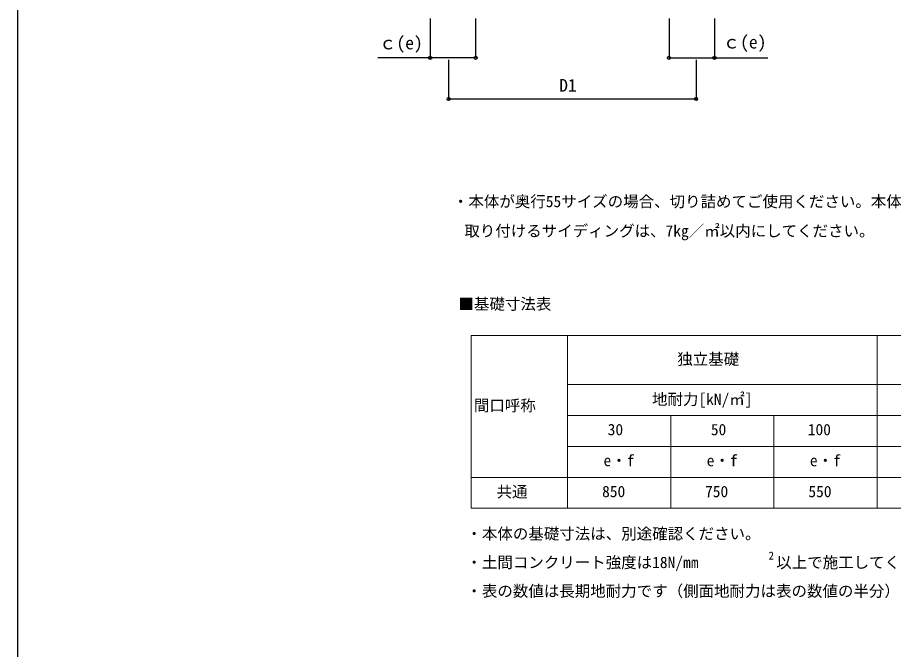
# Model space of a CAD drawing. Units: millimetres, scale not verified. Extents: x -13125 to 13125, y -19494 to 19412.
# Drawn here: x -13125 to -389, y -41 to 9141 of the extents above; entities that cross this region are included whole.
import ezdxf
from ezdxf.enums import TextEntityAlignment as Align

# ---------------------------------------------------------------- set-up
doc = ezdxf.new("R2010")
doc.units = ezdxf.units.MM
doc.header["$LTSCALE"] = 70
doc.layers.add('0-1_TABLE1', color=7, linetype='Continuous', lineweight=18)
for name, color, linetype in [('0-2_USER1', 3, 'Continuous'), ('0-6_YKK_D', 6, 'Continuous'), ('0-7_YKK_ZWAK', 7, 'Continuous')]:
    doc.layers.add(name, color=color, linetype=linetype)
doc.styles.add('ＭＳ ゴシック', font='')
doc.styles.get('ＭＳ ゴシック').set_extended_font_data('MS Gothic')

msp = doc.modelspace()

# ---------------------------------------------------------------- linework, layer by layer
at = {"layer": '0-1_TABLE1'}
for p, q in [((-6528.33, 4519.19), (3871.67, 4519.19)), ((-6528.33, 4519.19), (-6528.33, 2010.08)), ((-5128.33, 4519.19), (-5128.33, 2010.08)), ((-628.33, 4519.19), (-628.33, 2010.08)), ((-5128.33, 3810.08), (3871.67, 3810.08)), ((-5128.33, 3360.08), (3871.67, 3360.08)), ((-3628.33, 3360.08), (-3628.33, 2010.08)), ((-2128.33, 3360.08), (-2128.33, 2010.08)), ((-5128.33, 2910.08), (3871.67, 2910.08)), ((-6528.33, 2460.08), (3871.67, 2460.08)), ((-6528.33, 2010.08), (3871.67, 2010.08))]:
    msp.add_line(p, q, dxfattribs=at)
at = {"layer": '0-6_YKK_D'}
for p, q in [((-7125, 9126), (-7125, 8555)), ((-6465, 9126), (-6465, 8555)), ((-3652, 9126), (-3652, 8555)), ((-2992, 9126), (-2992, 8555)), ((-6857.5, 8525), (-6857.5, 7955)), ((-3259.5, 8525), (-3259.5, 7955)), ((-3259.5, 7956), (-6857.5, 7956))]:
    msp.add_line(p, q, dxfattribs=at)
for points in [[(-6465, 8556), (-7125, 8556), (-7886.39, 8556)], [(-3652, 8556), (-2992, 8556), (-2218.11, 8556)]]:
    msp.add_lwpolyline(points, dxfattribs=at)
for centre in [(-7125, 8556), (-6465, 8556), (-3652, 8556), (-2992, 8556), (-6857.5, 7956), (-3259.5, 7956)]:
    msp.add_circle(centre, 22.5, dxfattribs=at)
at = {"layer": '0-7_YKK_ZWAK'}
msp.add_line((-13125, 18756), (-13125, -19494), dxfattribs=at)

# ---------------------------------------------------------------- texts
at = {"layer": '0-1_TABLE1', "style": 'ＭＳ ゴシック'}
for s, p in [('独立基礎', (-3532.88, 4046.38)), ('地耐力[kN/㎡]', (-3900.42, 3462.99)), ('間口呼称', (-6489.27, 3372.02)), ('30', (-4544.52, 3022.58)), ('50', (-3044.52, 3022.58)), ('100', (-1635.29, 3022.58)), ('e・f', (-4605.25, 2572.58)), ('e・f', (-3105.25, 2572.58)), ('e・f', (-1605.25, 2572.58)), ('共通', (-6159.44, 2119.38)), ('850', (-4625.7, 2122.58)), ('750', (-3128.9, 2122.58)), ('550', (-1626.34, 2122.58))]:
    msp.add_text(s, height=165, dxfattribs=at).set_placement(p, align=Align.BOTTOM_LEFT)
at = {"layer": '0-2_USER1', "style": 'ＭＳ ゴシック'}
for s, height, p in [('・本体が奥行55サイズの場合、切り詰めてご使用ください。本体の高さ24・25サイズの兼用になります。', 165, (-6794.69, 6336.4)), (' 取り付けるサイディングは、7㎏／㎡以内にしてください。', 165, (-6741, 5908.98)), ('■基礎寸法表', 165, (-6713.89, 4847.74)), ('・本体の基礎寸法は、別途確認ください。', 165, (-6598.55, 1509.56)), ('・土間コンクリート強度は18N/㎜', 165, (-6598.55, 1092.37)), ('2', 115.5, (-2204.79, 1231.12)), ('以上で施工してください。', 165, (-2093.82, 1092.37)), ('・表の数値は長期地耐力です（側面地耐力は表の数値の半分）', 165, (-6598.55, 676.46))]:
    msp.add_text(s, height=height, dxfattribs=at).set_placement(p, align=Align.BOTTOM_LEFT)
at = {"layer": '0-6_YKK_D', "style": 'ＭＳ ゴシック'}
for s, p in [('ｃ(e)', (-7870.63, 8622.48)), ('ｃ(e)', (-2873.73, 8634.98)), ('D1', (-5249.03, 8006))]:
    msp.add_text(s, height=187, dxfattribs=at).set_placement(p, align=Align.BOTTOM_LEFT)

doc.saveas('drawing.dxf')
